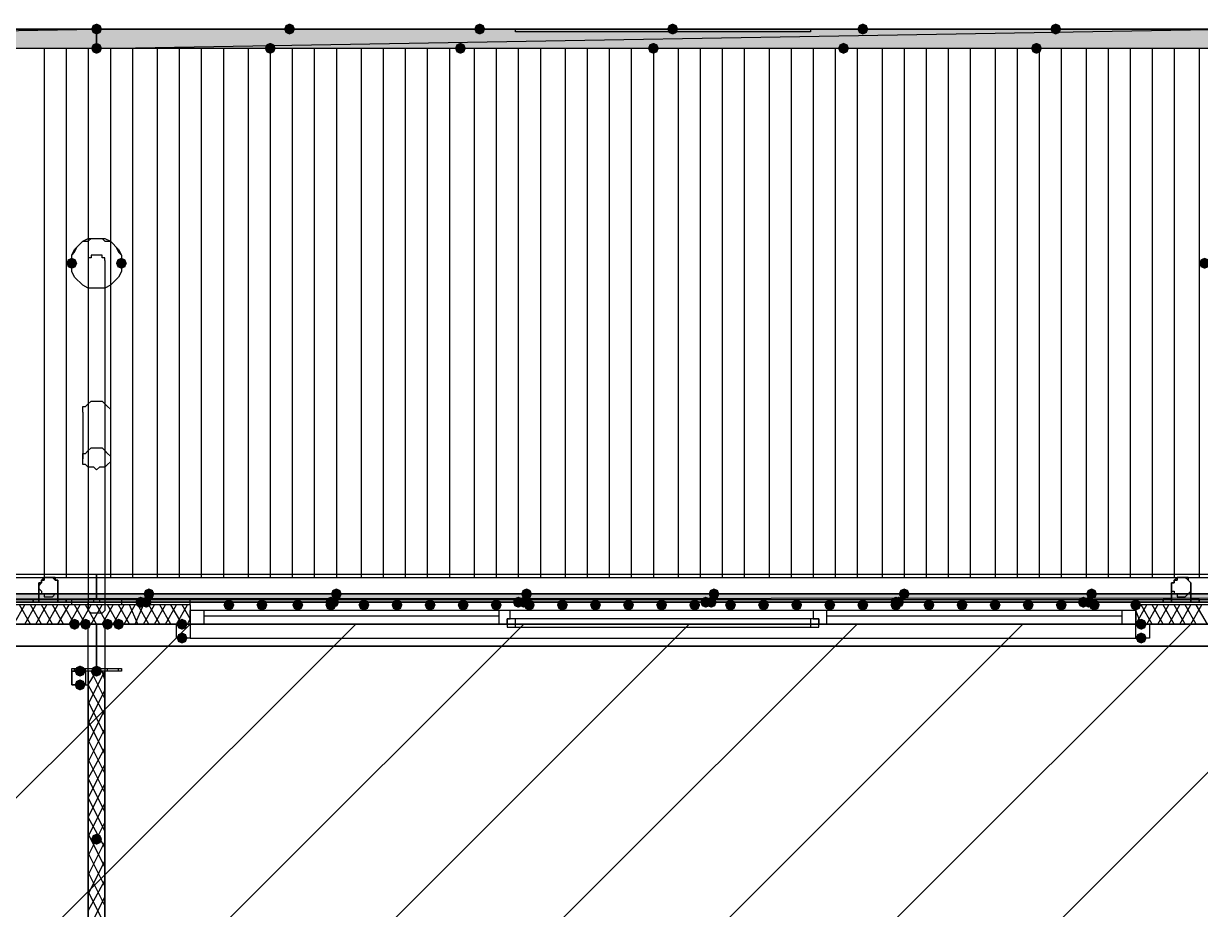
# Model space of a CAD drawing. Header units: millimetres. Extents: x 0 to 420, y 0 to 297.
# Drawn here: x 223.33 to 241.41, y 232.22 to 245.83 of the extents above; entities that cross this region are included whole.
import ezdxf

# ---------------------------------------------------------------- set-up
doc = ezdxf.new("R2010")
doc.units = ezdxf.units.MM
doc.layers.get('0').update_dxf_attribs({"linetype": 'CONTINUOUS'})

msp = doc.modelspace()

# ---------------------------------------------------------------- hatches: boundary and pattern name
at = {"true_color": 0x000007}
h = msp.add_hatch(color=0, dxfattribs=at)
h.paths.add_polyline_path([(224.451333, 245.448667), (207.052333, 245.448667), (224.451333, 245.745)], flags=0)
h.paths.add_polyline_path([(207.052333, 245.448667), (224.451333, 245.745), (207.052333, 245.745)], flags=0)
at = {"true_color": 0x0000fe}
for points in [[(224.536, 245.745), (224.511129, 245.685204), (224.451333, 245.660333), (224.391538, 245.685204), (224.366667, 245.745), (224.391537, 245.804796), (224.451333, 245.829667), (224.511129, 245.804796)], [(224.536, 245.745), (224.511129, 245.685204), (224.451333, 245.660333), (224.391538, 245.685204), (224.366667, 245.745), (224.391537, 245.804796), (224.451333, 245.829667), (224.511129, 245.804796)], [(227.499333, 245.745), (227.474463, 245.685204), (227.414667, 245.660333), (227.354871, 245.685204), (227.33, 245.745), (227.354871, 245.804796), (227.414667, 245.829667), (227.474462, 245.804796)], [(230.420333, 245.745), (230.395462, 245.685204), (230.335667, 245.660333), (230.275871, 245.685204), (230.251, 245.745), (230.275871, 245.804796), (230.335667, 245.829667), (230.395462, 245.804796)], [(233.383667, 245.745), (233.358796, 245.685204), (233.299, 245.660333), (233.239204, 245.685204), (233.214333, 245.745), (233.239204, 245.804796), (233.299, 245.829667), (233.358796, 245.804796)], [(236.304667, 245.745), (236.279796, 245.685204), (236.22, 245.660333), (236.160204, 245.685204), (236.135333, 245.745), (236.160204, 245.804796), (236.22, 245.829667), (236.279796, 245.804796)], [(239.268, 245.745), (239.243129, 245.685204), (239.183333, 245.660333), (239.123538, 245.685204), (239.098667, 245.745), (239.123537, 245.804796), (239.183333, 245.829667), (239.243129, 245.804796)], [(224.536, 245.448667), (224.511129, 245.388871), (224.451333, 245.364), (224.391538, 245.388871), (224.366667, 245.448667), (224.391537, 245.508462), (224.451333, 245.533333), (224.511129, 245.508463)], [(227.203, 245.448667), (227.178129, 245.388871), (227.118333, 245.364), (227.058538, 245.388871), (227.033667, 245.448667), (227.058537, 245.508462), (227.118333, 245.533333), (227.178129, 245.508463)], [(230.124, 245.448667), (230.099129, 245.388871), (230.039333, 245.364), (229.979537, 245.388871), (229.954667, 245.448667), (229.979537, 245.508462), (230.039333, 245.533333), (230.099129, 245.508463)], [(233.087333, 245.448667), (233.062462, 245.388871), (233.002667, 245.364), (232.942871, 245.388871), (232.918, 245.448667), (232.942871, 245.508462), (233.002667, 245.533333), (233.062462, 245.508463)], [(236.008333, 245.448667), (235.983462, 245.388871), (235.923667, 245.364), (235.863871, 245.388871), (235.839, 245.448667), (235.863871, 245.508462), (235.923667, 245.533333), (235.983462, 245.508463)], [(238.971667, 245.448667), (238.946796, 245.388871), (238.887, 245.364), (238.827204, 245.388871), (238.802333, 245.448667), (238.827204, 245.508462), (238.887, 245.533333), (238.946796, 245.508463)], [(225.213333, 236.939667), (225.188462, 236.879871), (225.128667, 236.855), (225.068871, 236.879871), (225.044, 236.939667), (225.068871, 236.999462), (225.128667, 237.024333), (225.188462, 236.999463)], [(225.298, 236.939667), (225.273129, 236.879871), (225.213333, 236.855), (225.153538, 236.879871), (225.128667, 236.939667), (225.153537, 236.999462), (225.213333, 237.024333), (225.273129, 236.999463)], [(225.298, 236.939667), (225.273129, 236.879871), (225.213333, 236.855), (225.153538, 236.879871), (225.128667, 236.939667), (225.153537, 236.999462), (225.213333, 237.024333), (225.273129, 236.999463)], [(225.340333, 237.066667), (225.315462, 237.006871), (225.255667, 236.982), (225.195871, 237.006871), (225.171, 237.066667), (225.195871, 237.126462), (225.255667, 237.151333), (225.315462, 237.126463)], [(228.134333, 236.939667), (228.109463, 236.879871), (228.049667, 236.855), (227.989871, 236.879871), (227.965, 236.939667), (227.989871, 236.999462), (228.049667, 237.024333), (228.109462, 236.999463)], [(228.176667, 236.939667), (228.151796, 236.879871), (228.092, 236.855), (228.032204, 236.879871), (228.007333, 236.939667), (228.032204, 236.999462), (228.092, 237.024333), (228.151796, 236.999463)], [(228.176667, 236.939667), (228.151796, 236.879871), (228.092, 236.855), (228.032204, 236.879871), (228.007333, 236.939667), (228.032204, 236.999462), (228.092, 237.024333), (228.151796, 236.999463)], [(228.219, 237.066667), (228.194129, 237.006871), (228.134333, 236.982), (228.074538, 237.006871), (228.049667, 237.066667), (228.074537, 237.126462), (228.134333, 237.151333), (228.194129, 237.126463)], [(231.013, 236.939667), (230.988129, 236.879871), (230.928333, 236.855), (230.868538, 236.879871), (230.843667, 236.939667), (230.868537, 236.999462), (230.928333, 237.024333), (230.988129, 236.999463)], [(231.097667, 236.939667), (231.072796, 236.879871), (231.013, 236.855), (230.953204, 236.879871), (230.928333, 236.939667), (230.953204, 236.999462), (231.013, 237.024333), (231.072796, 236.999463)], [(231.097667, 236.939667), (231.072796, 236.879871), (231.013, 236.855), (230.953204, 236.879871), (230.928333, 236.939667), (230.953204, 236.999462), (231.013, 237.024333), (231.072796, 236.999463)], [(231.14, 237.066667), (231.115129, 237.006871), (231.055333, 236.982), (230.995538, 237.006871), (230.970667, 237.066667), (230.995537, 237.126462), (231.055333, 237.151333), (231.115129, 237.126463)], [(233.891667, 236.939667), (233.866796, 236.879871), (233.807, 236.855), (233.747204, 236.879871), (233.722333, 236.939667), (233.747204, 236.999462), (233.807, 237.024333), (233.866796, 236.999463)], [(233.976333, 236.939667), (233.951462, 236.879871), (233.891667, 236.855), (233.831871, 236.879871), (233.807, 236.939667), (233.831871, 236.999462), (233.891667, 237.024333), (233.951462, 236.999463)], [(233.976333, 236.939667), (233.951462, 236.879871), (233.891667, 236.855), (233.831871, 236.879871), (233.807, 236.939667), (233.831871, 236.999462), (233.891667, 237.024333), (233.951462, 236.999463)], [(234.018667, 237.066667), (233.993796, 237.006871), (233.934, 236.982), (233.874204, 237.006871), (233.849333, 237.066667), (233.874204, 237.126462), (233.934, 237.151333), (233.993796, 237.126463)], [(236.812667, 236.939667), (236.787796, 236.879871), (236.728, 236.855), (236.668204, 236.879871), (236.643333, 236.939667), (236.668204, 236.999462), (236.728, 237.024333), (236.787796, 236.999463)], [(236.855, 236.939667), (236.830129, 236.879871), (236.770333, 236.855), (236.710538, 236.879871), (236.685667, 236.939667), (236.710537, 236.999462), (236.770333, 237.024333), (236.830129, 236.999463)], [(236.855, 236.939667), (236.830129, 236.879871), (236.770333, 236.855), (236.710538, 236.879871), (236.685667, 236.939667), (236.710537, 236.999462), (236.770333, 237.024333), (236.830129, 236.999463)], [(236.939667, 237.066667), (236.914796, 237.006871), (236.855, 236.982), (236.795204, 237.006871), (236.770333, 237.066667), (236.795204, 237.126462), (236.855, 237.151333), (236.914796, 237.126463)], [(239.691333, 236.939667), (239.666462, 236.879871), (239.606667, 236.855), (239.546871, 236.879871), (239.522, 236.939667), (239.546871, 236.999462), (239.606667, 237.024333), (239.666462, 236.999463)], [(239.776, 236.939667), (239.751129, 236.879871), (239.691333, 236.855), (239.631538, 236.879871), (239.606667, 236.939667), (239.631537, 236.999462), (239.691333, 237.024333), (239.751129, 236.999463)], [(239.776, 236.939667), (239.751129, 236.879871), (239.691333, 236.855), (239.631538, 236.879871), (239.606667, 236.939667), (239.631537, 236.999462), (239.691333, 237.024333), (239.751129, 236.999463)], [(239.818333, 237.066667), (239.793462, 237.006871), (239.733667, 236.982), (239.673871, 237.006871), (239.649, 237.066667), (239.673871, 237.126462), (239.733667, 237.151333), (239.793462, 237.126463)]]:
    msp.add_hatch(color=0, dxfattribs=at).paths.add_polyline_path(points, flags=0)
at = {"true_color": 0x000007}
h = msp.add_hatch(color=0, dxfattribs=at)
h.paths.add_polyline_path([(241.850333, 245.448667), (224.451333, 245.448667), (241.850333, 245.745)], flags=0)
h.paths.add_polyline_path([(224.451333, 245.448667), (241.850333, 245.745), (224.451333, 245.745)], flags=0)
for points in [[(224.155, 242.146667), (224.130129, 242.086871), (224.070333, 242.062), (224.010538, 242.086871), (223.985667, 242.146667), (224.010537, 242.206462), (224.070333, 242.231333), (224.130129, 242.206463)], [(224.917, 242.146667), (224.892129, 242.086871), (224.832333, 242.062), (224.772538, 242.086871), (224.747667, 242.146667), (224.772537, 242.206462), (224.832333, 242.231333), (224.892129, 242.206463)], [(241.554, 242.146667), (241.529129, 242.086871), (241.469333, 242.062), (241.409538, 242.086871), (241.384667, 242.146667), (241.409537, 242.206462), (241.469333, 242.231333), (241.529129, 242.206463)], [(226.568, 236.897333), (226.543129, 236.837537), (226.483333, 236.812667), (226.423538, 236.837537), (226.398667, 236.897333), (226.423537, 236.957129), (226.483333, 236.982), (226.543129, 236.957129)], [(227.076, 236.897333), (227.051129, 236.837537), (226.991333, 236.812667), (226.931538, 236.837537), (226.906667, 236.897333), (226.931537, 236.957129), (226.991333, 236.982), (227.051129, 236.957129)], [(227.626333, 236.897333), (227.601462, 236.837537), (227.541667, 236.812667), (227.481871, 236.837537), (227.457, 236.897333), (227.481871, 236.957129), (227.541667, 236.982), (227.601462, 236.957129)], [(228.134333, 236.897333), (228.109463, 236.837537), (228.049667, 236.812667), (227.989871, 236.837537), (227.965, 236.897333), (227.989871, 236.957129), (228.049667, 236.982), (228.109462, 236.957129)], [(228.642333, 236.897333), (228.617462, 236.837537), (228.557667, 236.812667), (228.497871, 236.837537), (228.473, 236.897333), (228.497871, 236.957129), (228.557667, 236.982), (228.617462, 236.957129)], [(229.150333, 236.897333), (229.125462, 236.837537), (229.065667, 236.812667), (229.005871, 236.837537), (228.981, 236.897333), (229.005871, 236.957129), (229.065667, 236.982), (229.125462, 236.957129)], [(229.658333, 236.897333), (229.633463, 236.837537), (229.573667, 236.812667), (229.513871, 236.837537), (229.489, 236.897333), (229.513871, 236.957129), (229.573667, 236.982), (229.633462, 236.957129)], [(230.166333, 236.897333), (230.141462, 236.837537), (230.081667, 236.812667), (230.021871, 236.837537), (229.997, 236.897333), (230.021871, 236.957129), (230.081667, 236.982), (230.141462, 236.957129)], [(230.674333, 236.897333), (230.649463, 236.837537), (230.589667, 236.812667), (230.529871, 236.837537), (230.505, 236.897333), (230.529871, 236.957129), (230.589667, 236.982), (230.649462, 236.957129)], [(231.182333, 236.897333), (231.157462, 236.837537), (231.097667, 236.812667), (231.037871, 236.837537), (231.013, 236.897333), (231.037871, 236.957129), (231.097667, 236.982), (231.157462, 236.957129)], [(231.690333, 236.897333), (231.665462, 236.837537), (231.605667, 236.812667), (231.545871, 236.837537), (231.521, 236.897333), (231.545871, 236.957129), (231.605667, 236.982), (231.665462, 236.957129)], [(232.198333, 236.897333), (232.173463, 236.837537), (232.113667, 236.812667), (232.053871, 236.837537), (232.029, 236.897333), (232.053871, 236.957129), (232.113667, 236.982), (232.173462, 236.957129)], [(232.706333, 236.897333), (232.681462, 236.837537), (232.621667, 236.812667), (232.561871, 236.837537), (232.537, 236.897333), (232.561871, 236.957129), (232.621667, 236.982), (232.681462, 236.957129)], [(233.214333, 236.897333), (233.189462, 236.837537), (233.129667, 236.812667), (233.069871, 236.837537), (233.045, 236.897333), (233.069871, 236.957129), (233.129667, 236.982), (233.189462, 236.957129)], [(233.722333, 236.897333), (233.697462, 236.837537), (233.637667, 236.812667), (233.577871, 236.837537), (233.553, 236.897333), (233.577871, 236.957129), (233.637667, 236.982), (233.697462, 236.957129)], [(234.272667, 236.897333), (234.247796, 236.837537), (234.188, 236.812667), (234.128204, 236.837537), (234.103333, 236.897333), (234.128204, 236.957129), (234.188, 236.982), (234.247796, 236.957129)], [(234.780667, 236.897333), (234.755796, 236.837537), (234.696, 236.812667), (234.636204, 236.837537), (234.611333, 236.897333), (234.636204, 236.957129), (234.696, 236.982), (234.755796, 236.957129)], [(235.288667, 236.897333), (235.263796, 236.837537), (235.204, 236.812667), (235.144204, 236.837537), (235.119333, 236.897333), (235.144204, 236.957129), (235.204, 236.982), (235.263796, 236.957129)], [(235.796667, 236.897333), (235.771796, 236.837537), (235.712, 236.812667), (235.652204, 236.837537), (235.627333, 236.897333), (235.652204, 236.957129), (235.712, 236.982), (235.771796, 236.957129)], [(236.304667, 236.897333), (236.279796, 236.837537), (236.22, 236.812667), (236.160204, 236.837537), (236.135333, 236.897333), (236.160204, 236.957129), (236.22, 236.982), (236.279796, 236.957129)], [(236.812667, 236.897333), (236.787796, 236.837537), (236.728, 236.812667), (236.668204, 236.837537), (236.643333, 236.897333), (236.668204, 236.957129), (236.728, 236.982), (236.787796, 236.957129)], [(237.320667, 236.897333), (237.295796, 236.837537), (237.236, 236.812667), (237.176204, 236.837537), (237.151333, 236.897333), (237.176204, 236.957129), (237.236, 236.982), (237.295796, 236.957129)], [(237.828667, 236.897333), (237.803796, 236.837537), (237.744, 236.812667), (237.684204, 236.837537), (237.659333, 236.897333), (237.684204, 236.957129), (237.744, 236.982), (237.803796, 236.957129)], [(238.336667, 236.897333), (238.311796, 236.837537), (238.252, 236.812667), (238.192204, 236.837537), (238.167333, 236.897333), (238.192204, 236.957129), (238.252, 236.982), (238.311796, 236.957129)], [(238.844667, 236.897333), (238.819796, 236.837537), (238.76, 236.812667), (238.700204, 236.837537), (238.675333, 236.897333), (238.700204, 236.957129), (238.76, 236.982), (238.819796, 236.957129)], [(239.352667, 236.897333), (239.327796, 236.837537), (239.268, 236.812667), (239.208204, 236.837537), (239.183333, 236.897333), (239.208204, 236.957129), (239.268, 236.982), (239.327796, 236.957129)], [(239.860667, 236.897333), (239.835796, 236.837537), (239.776, 236.812667), (239.716204, 236.837537), (239.691333, 236.897333), (239.716204, 236.957129), (239.776, 236.982), (239.835796, 236.957129)], [(240.495667, 236.897333), (240.470796, 236.837537), (240.411, 236.812667), (240.351204, 236.837537), (240.326333, 236.897333), (240.351204, 236.957129), (240.411, 236.982), (240.470796, 236.957129)], [(224.197333, 236.601), (224.172462, 236.541204), (224.112667, 236.516333), (224.052871, 236.541204), (224.028, 236.601), (224.052871, 236.660796), (224.112667, 236.685667), (224.172462, 236.660796)], [(224.366667, 236.601), (224.341796, 236.541204), (224.282, 236.516333), (224.222204, 236.541204), (224.197333, 236.601), (224.222204, 236.660796), (224.282, 236.685667), (224.341796, 236.660796)], [(224.705333, 236.601), (224.680462, 236.541204), (224.620667, 236.516333), (224.560871, 236.541204), (224.536, 236.601), (224.560871, 236.660796), (224.620667, 236.685667), (224.680462, 236.660796)], [(224.874667, 236.601), (224.849796, 236.541204), (224.79, 236.516333), (224.730204, 236.541204), (224.705333, 236.601), (224.730204, 236.660796), (224.79, 236.685667), (224.849796, 236.660796)], [(225.848333, 236.601), (225.823463, 236.541204), (225.763667, 236.516333), (225.703871, 236.541204), (225.679, 236.601), (225.703871, 236.660796), (225.763667, 236.685667), (225.823462, 236.660796)], [(240.580333, 236.601), (240.555462, 236.541204), (240.495667, 236.516333), (240.435871, 236.541204), (240.411, 236.601), (240.435871, 236.660796), (240.495667, 236.685667), (240.555462, 236.660796)], [(225.848333, 236.389333), (225.823463, 236.329537), (225.763667, 236.304667), (225.703871, 236.329537), (225.679, 236.389333), (225.703871, 236.449129), (225.763667, 236.474), (225.823462, 236.449129)], [(240.580333, 236.389333), (240.555462, 236.329537), (240.495667, 236.304667), (240.435871, 236.329537), (240.411, 236.389333), (240.435871, 236.449129), (240.495667, 236.474), (240.555462, 236.449129)], [(224.282, 235.881333), (224.257129, 235.821537), (224.197333, 235.796667), (224.137538, 235.821537), (224.112667, 235.881333), (224.137537, 235.941129), (224.197333, 235.966), (224.257129, 235.941129)], [(224.536, 235.881333), (224.511129, 235.821537), (224.451333, 235.796667), (224.391538, 235.821537), (224.366667, 235.881333), (224.391537, 235.941129), (224.451333, 235.966), (224.511129, 235.941129)], [(224.282, 235.669667), (224.257129, 235.609871), (224.197333, 235.585), (224.137538, 235.609871), (224.112667, 235.669667), (224.137537, 235.729462), (224.197333, 235.754333), (224.257129, 235.729463)], [(224.536, 233.299), (224.511129, 233.239204), (224.451333, 233.214333), (224.391538, 233.239204), (224.366667, 233.299), (224.391537, 233.358796), (224.451333, 233.383667), (224.511129, 233.358796)]]:
    msp.add_hatch(color=0, dxfattribs=at).paths.add_polyline_path(points, flags=0)
h = msp.add_hatch(color=0, dxfattribs=at)
h.paths.add_polyline_path([(119.507, 237.066667), (381.550333, 237.066667), (119.507, 236.939667)], flags=0)
h.paths.add_polyline_path([(381.550333, 237.066667), (119.507, 236.939667), (381.550333, 236.939667)], flags=0)

# ---------------------------------------------------------------- linework, layer by layer
at = {"color": 0, "true_color": 0x000007}
for points in [[(259.207, 245.745), (259.207, 245.448667), (241.850333, 245.448667), (241.850333, 245.745), (241.850333, 245.448667), (224.451333, 245.448667), (224.451333, 245.745), (224.451333, 245.448667), (207.052333, 245.448667), (207.052333, 245.745), (207.052333, 245.448667), (189.653333, 245.448667), (189.653333, 245.745), (172.296667, 245.745), (172.296667, 245.448667), (189.653333, 245.448667), (189.653333, 245.745), (207.052333, 245.745), (224.451333, 245.745), (241.850333, 245.745)], [(224.451333, 245.448667), (207.052333, 245.448667), (224.451333, 245.745)], [(207.052333, 245.448667), (224.451333, 245.745), (207.052333, 245.745)], [(241.850333, 245.448667), (224.451333, 245.448667), (241.850333, 245.745)], [(224.451333, 245.448667), (241.850333, 245.745), (224.451333, 245.745)], [(235.415667, 245.745), (235.415667, 245.702667), (230.886, 245.702667), (230.886, 245.745)], [(381.550333, 244.898333), (381.550333, 245.448667), (119.507, 245.448667), (119.507, 244.898333), (119.507, 237.871), (119.507, 237.320667), (381.550333, 237.320667), (381.550333, 237.871)], [(224.536, 241.765667), (224.451333, 241.765667), (224.366667, 241.765667), (224.324333, 241.765667), (224.239667, 241.808), (224.197333, 241.850333), (224.155, 241.892667), (224.112667, 241.935), (224.070333, 242.019667), (224.070333, 242.062), (224.070333, 242.146667), (224.070333, 242.189), (224.070333, 242.273667), (224.112667, 242.316), (224.155, 242.400667), (224.197333, 242.443), (224.239667, 242.485333), (224.324333, 242.485333), (224.366667, 242.527667), (224.451333, 242.527667), (224.536, 242.527667), (224.578333, 242.485333), (224.663, 242.485333), (224.705333, 242.443), (224.747667, 242.400667), (224.79, 242.316), (224.832333, 242.273667), (224.832333, 242.189), (224.832333, 242.146667), (224.832333, 242.062), (224.832333, 242.019667), (224.79, 241.935), (224.747667, 241.892667), (224.705333, 241.850333), (224.663, 241.808), (224.578333, 241.765667)], [(224.493667, 239.014), (224.451333, 238.971667), (224.409, 239.014), (224.366667, 239.014), (224.324333, 239.014), (224.282, 239.056333), (224.239667, 239.056333), (224.239667, 239.098667), (224.239667, 239.141), (224.239667, 239.183333), (224.239667, 239.225667), (224.282, 239.225667), (224.324333, 239.268), (224.366667, 239.310333), (224.409, 239.310333), (224.451333, 239.310333), (224.493667, 239.310333), (224.536, 239.310333), (224.578333, 239.268), (224.620667, 239.225667), (224.663, 239.183333), (224.663, 239.141), (224.663, 239.098667), (224.620667, 239.056333), (224.578333, 239.014), (224.536, 239.014)], [(207.052333, 236.982), (224.451333, 236.982), (224.451333, 237.363), (207.052333, 237.363)], [(224.451333, 236.982), (241.850333, 236.982), (241.850333, 237.363), (224.451333, 237.363)], [(223.985667, 236.939667), (223.985667, 236.982), (223.858667, 236.982), (223.858667, 237.193667), (223.858667, 237.236), (223.858667, 237.278333), (223.816333, 237.278333), (223.816333, 237.320667), (223.774, 237.320667), (223.731667, 237.320667), (223.689333, 237.320667), (223.647, 237.320667), (223.604667, 237.278333), (223.604667, 237.236), (223.562333, 237.236), (223.562333, 237.193667), (223.562333, 236.982), (223.477667, 236.982), (223.477667, 236.939667), (223.562333, 236.939667), (223.562333, 237.193667), (223.604667, 237.236), (223.604667, 237.278333), (223.647, 237.278333), (223.647, 237.320667), (223.689333, 237.320667), (223.731667, 237.320667), (223.774, 237.320667), (223.816333, 237.278333), (223.858667, 237.278333), (223.858667, 237.236), (223.858667, 237.193667), (223.858667, 236.939667), (223.985667, 236.939667), (223.985667, 236.982), (223.858667, 236.982), (223.858667, 237.193667), (223.858667, 237.236), (223.858667, 237.278333), (223.816333, 237.278333), (223.816333, 237.320667), (223.774, 237.320667), (223.731667, 237.320667), (223.689333, 237.320667), (223.647, 237.320667), (223.604667, 237.278333), (223.604667, 237.236), (223.562333, 237.236), (223.562333, 237.193667), (223.562333, 236.982), (223.477667, 236.982), (223.477667, 236.939667), (223.562333, 236.939667), (223.562333, 237.193667), (223.604667, 237.236), (223.604667, 237.278333), (223.647, 237.278333), (223.647, 237.320667), (223.689333, 237.320667), (223.731667, 237.320667), (223.774, 237.320667), (223.816333, 237.278333), (223.858667, 237.278333), (223.858667, 237.236), (223.858667, 237.193667), (223.858667, 236.939667), (223.985667, 236.939667), (223.858667, 236.939667), (223.858667, 237.193667), (223.858667, 237.236), (223.858667, 237.278333), (223.816333, 237.278333), (223.774, 237.320667), (223.731667, 237.320667), (223.689333, 237.320667), (223.647, 237.320667), (223.647, 237.278333), (223.604667, 237.278333), (223.604667, 237.236), (223.562333, 237.193667), (223.562333, 236.939667), (223.477667, 236.939667), (223.477667, 236.982), (223.562333, 236.982), (223.562333, 237.193667), (223.562333, 237.236), (223.604667, 237.236), (223.604667, 237.278333), (223.647, 237.320667), (223.689333, 237.320667), (223.731667, 237.320667), (223.774, 237.320667), (223.816333, 237.320667), (223.816333, 237.278333), (223.858667, 237.278333), (223.858667, 237.236), (223.858667, 237.193667), (223.858667, 236.982), (223.985667, 236.982)], [(223.562333, 237.193667), (223.562333, 237.151333), (223.604667, 237.109), (223.604667, 237.066667), (223.647, 237.066667), (223.647, 237.024333), (223.689333, 237.024333), (223.731667, 237.024333), (223.774, 237.024333), (223.816333, 237.066667), (223.858667, 237.066667), (223.858667, 237.109), (223.858667, 237.151333), (223.858667, 237.193667), (223.858667, 237.236), (223.858667, 237.278333), (223.816333, 237.278333), (223.774, 237.320667), (223.731667, 237.320667), (223.689333, 237.320667), (223.647, 237.320667), (223.647, 237.278333), (223.604667, 237.278333), (223.604667, 237.236)], [(223.858667, 237.193667), (223.858667, 237.236), (223.858667, 237.278333), (223.816333, 237.278333), (223.774, 237.320667), (223.731667, 237.320667), (223.689333, 237.320667), (223.647, 237.320667), (223.647, 237.278333), (223.604667, 237.278333), (223.604667, 237.236), (223.562333, 237.193667), (223.562333, 237.151333), (223.604667, 237.109), (223.604667, 237.066667), (223.647, 237.066667), (223.647, 237.024333), (223.689333, 237.024333), (223.731667, 237.024333), (223.774, 237.024333), (223.816333, 237.066667), (223.858667, 237.066667), (223.858667, 237.109), (223.858667, 237.151333)], [(241.384667, 236.939667), (241.384667, 236.982), (241.257667, 236.982), (241.257667, 237.193667), (241.257667, 237.236), (241.215333, 237.278333), (241.215333, 237.320667), (241.173, 237.320667), (241.130667, 237.320667), (241.088333, 237.320667), (241.046, 237.320667), (241.003667, 237.278333), (241.003667, 237.236), (240.961333, 237.236), (240.961333, 237.193667), (240.961333, 236.982), (240.834333, 236.982), (240.834333, 236.939667), (240.961333, 236.939667), (240.961333, 237.193667), (240.961333, 237.236), (241.003667, 237.236), (241.003667, 237.278333), (241.046, 237.278333), (241.046, 237.320667), (241.088333, 237.320667), (241.130667, 237.320667), (241.173, 237.320667), (241.215333, 237.278333), (241.257667, 237.236), (241.257667, 237.193667), (241.257667, 236.939667), (241.384667, 236.939667), (241.384667, 236.982), (241.257667, 236.982), (241.257667, 237.193667), (241.257667, 237.236), (241.215333, 237.278333), (241.215333, 237.320667), (241.173, 237.320667), (241.130667, 237.320667), (241.088333, 237.320667), (241.046, 237.320667), (241.003667, 237.278333), (241.003667, 237.236), (240.961333, 237.236), (240.961333, 237.193667), (240.961333, 236.982), (240.834333, 236.982), (240.834333, 236.939667), (240.961333, 236.939667), (240.961333, 237.193667), (240.961333, 237.236), (241.003667, 237.236), (241.003667, 237.278333), (241.046, 237.278333), (241.046, 237.320667), (241.088333, 237.320667), (241.130667, 237.320667), (241.173, 237.320667), (241.215333, 237.278333), (241.257667, 237.236), (241.257667, 237.193667), (241.257667, 236.939667), (241.384667, 236.939667), (241.257667, 236.939667), (241.257667, 237.193667), (241.257667, 237.236), (241.215333, 237.278333), (241.173, 237.320667), (241.130667, 237.320667), (241.088333, 237.320667), (241.046, 237.320667), (241.046, 237.278333), (241.003667, 237.278333), (241.003667, 237.236), (240.961333, 237.236), (240.961333, 237.193667), (240.961333, 236.939667), (240.834333, 236.939667), (240.834333, 236.982), (240.961333, 236.982), (240.961333, 237.193667), (240.961333, 237.236), (241.003667, 237.236), (241.003667, 237.278333), (241.046, 237.320667), (241.088333, 237.320667), (241.130667, 237.320667), (241.173, 237.320667), (241.215333, 237.320667), (241.215333, 237.278333), (241.257667, 237.236), (241.257667, 237.193667), (241.257667, 236.982), (241.384667, 236.982)], [(240.961333, 237.193667), (240.961333, 237.151333), (240.961333, 237.109), (241.003667, 237.109), (241.003667, 237.066667), (241.046, 237.066667), (241.046, 237.024333), (241.088333, 237.024333), (241.130667, 237.024333), (241.173, 237.024333), (241.215333, 237.066667), (241.257667, 237.109), (241.257667, 237.151333), (241.257667, 237.193667), (241.257667, 237.236), (241.215333, 237.278333), (241.173, 237.320667), (241.130667, 237.320667), (241.088333, 237.320667), (241.046, 237.320667), (241.046, 237.278333), (241.003667, 237.278333), (241.003667, 237.236), (240.961333, 237.236)], [(241.257667, 237.193667), (241.257667, 237.236), (241.215333, 237.278333), (241.173, 237.320667), (241.130667, 237.320667), (241.088333, 237.320667), (241.046, 237.320667), (241.046, 237.278333), (241.003667, 237.278333), (241.003667, 237.236), (240.961333, 237.236), (240.961333, 237.193667), (240.961333, 237.151333), (240.961333, 237.109), (241.003667, 237.109), (241.003667, 237.066667), (241.046, 237.066667), (241.046, 237.024333), (241.088333, 237.024333), (241.130667, 237.024333), (241.173, 237.024333), (241.215333, 237.066667), (241.257667, 237.109), (241.257667, 237.151333)], [(119.507, 237.066667), (381.550333, 237.066667), (119.507, 236.939667)], [(381.550333, 237.066667), (119.507, 236.939667), (381.550333, 236.939667)], [(119.507, 237.066667), (119.507, 236.939667), (381.550333, 236.939667), (381.550333, 237.066667)], [(224.493667, 236.770333), (224.451333, 236.770333), (224.409, 236.770333), (224.366667, 236.770333), (224.324333, 236.812667), (224.324333, 236.855), (224.324333, 236.897333), (224.324333, 236.939667), (224.366667, 236.939667), (224.409, 236.939667), (224.409, 236.982), (224.451333, 236.982), (224.493667, 236.982), (224.493667, 236.939667), (224.536, 236.939667), (224.578333, 236.939667), (224.578333, 236.897333), (224.578333, 236.855), (224.578333, 236.812667), (224.536, 236.770333)], [(225.890667, 236.601), (225.890667, 236.812667)], [(240.411, 236.601), (240.411, 236.812667)], [(230.759, 236.558667), (230.886, 236.558667), (230.886, 236.685667), (230.759, 236.685667)], [(235.542667, 236.685667), (235.415667, 236.685667), (235.415667, 236.558667), (235.542667, 236.558667)], [(392.938, 236.601), (258.868333, 236.601), (258.868333, 205.613), (242.189, 205.613), (242.189, 236.601), (108.161667, 236.601), (108.161667, 119.972667), (242.189, 119.972667), (242.189, 150.960667), (258.868333, 150.960667), (258.868333, 119.972667), (392.938, 119.972667)], [(224.832333, 235.881333), (224.070333, 235.881333), (224.070333, 235.923667), (224.451333, 235.923667), (224.451333, 236.601), (224.070333, 236.601), (224.832333, 236.601), (224.451333, 236.601), (224.451333, 235.923667), (224.832333, 235.923667)], [(225.679, 236.601), (225.890667, 236.601), (225.890667, 236.389333), (225.679, 236.389333), (225.679, 236.601), (225.890667, 236.601), (225.890667, 236.389333), (225.679, 236.389333)], [(240.411, 236.601), (240.622667, 236.601), (240.622667, 236.389333), (240.411, 236.389333), (240.411, 236.601), (240.622667, 236.601), (240.622667, 236.389333), (240.411, 236.389333)], [(242.189, 236.262333), (242.189, 205.613), (258.868333, 205.613), (258.868333, 236.262333), (392.557, 236.262333), (392.557, 120.311333), (258.868333, 120.311333), (258.868333, 150.960667), (242.189, 150.960667), (242.189, 120.311333), (108.500333, 120.311333), (108.500333, 236.262333)], [(224.324333, 235.881333), (224.070333, 235.881333), (224.070333, 235.669667), (224.324333, 235.669667)], [(224.282, 235.881333), (224.282, 235.669667), (224.070333, 235.669667), (224.070333, 235.881333)], [(224.578333, 219.244333), (224.578333, 235.881333), (224.324333, 235.881333), (224.324333, 219.244333)]]:
    msp.add_lwpolyline(points, close=True, dxfattribs=at)
for points in [[(224.451333, 245.745), (207.052333, 245.745)], [(241.850333, 245.745), (224.451333, 245.745)], [(230.886, 245.702667), (230.886, 245.745), (235.415667, 245.745)], [(224.070333, 242.146667), (224.070333, 242.231333), (224.070333, 242.273667), (224.112667, 242.358333), (224.155, 242.400667), (224.197333, 242.443), (224.239667, 242.485333), (224.324333, 242.527667), (224.366667, 242.527667), (224.451333, 242.527667), (224.536, 242.527667), (224.578333, 242.527667), (224.663, 242.485333), (224.705333, 242.443), (224.747667, 242.400667), (224.79, 242.358333), (224.832333, 242.273667), (224.832333, 242.231333), (224.832333, 242.146667)], [(224.578333, 242.189), (224.578333, 242.231333), (224.536, 242.231333), (224.536, 242.273667), (224.493667, 242.273667), (224.451333, 242.273667), (224.409, 242.273667), (224.366667, 242.273667), (224.366667, 242.231333), (224.324333, 242.231333), (224.324333, 242.189)], [(224.324333, 242.189), (224.324333, 236.855)], [(224.578333, 242.189), (224.578333, 236.855)], [(224.239667, 239.860667), (224.239667, 239.903), (224.239667, 239.945333), (224.282, 239.945333), (224.324333, 239.987667), (224.366667, 240.03), (224.409, 240.03), (224.451333, 240.03), (224.493667, 240.03), (224.536, 240.03), (224.578333, 239.987667), (224.620667, 239.945333), (224.663, 239.903), (224.663, 239.860667)], [(224.239667, 239.860667), (224.239667, 239.141)], [(224.663, 239.860667), (224.663, 239.141)], [(224.832333, 236.982), (224.79, 236.982), (224.747667, 236.982), (224.705333, 236.982), (224.663, 236.982), (224.578333, 236.982), (224.536, 236.982), (224.451333, 236.982), (224.366667, 236.982), (224.324333, 236.982), (224.239667, 236.982), (224.197333, 236.982), (224.155, 236.982), (224.112667, 236.982), (224.070333, 236.982)], [(224.832333, 236.982), (224.832333, 236.897333), (224.79, 236.897333), (224.747667, 236.897333), (224.705333, 236.897333), (224.663, 236.897333), (224.578333, 236.897333), (224.536, 236.897333), (224.451333, 236.897333), (224.366667, 236.897333), (224.324333, 236.897333), (224.239667, 236.897333), (224.197333, 236.897333), (224.155, 236.897333), (224.112667, 236.897333), (224.070333, 236.897333), (224.070333, 236.982)], [(225.890667, 236.897333), (225.890667, 236.982), (240.411, 236.982), (240.411, 236.897333)], [(119.507, 236.939667), (381.550333, 236.939667), (119.507, 236.939667), (381.550333, 236.939667)], [(119.507, 236.939667), (381.550333, 236.939667)], [(119.507, 236.939667), (381.550333, 236.939667)], [(225.890667, 236.897333), (223.012, 236.897333)], [(223.181333, 236.601), (223.350667, 236.897333)], [(223.435333, 236.601), (223.266, 236.897333)], [(223.350667, 236.601), (223.52, 236.897333)], [(223.604667, 236.601), (223.435333, 236.897333)], [(223.52, 236.601), (223.689333, 236.897333)], [(223.774, 236.601), (223.604667, 236.897333)], [(223.689333, 236.601), (223.858667, 236.897333)], [(223.943333, 236.601), (223.774, 236.897333)], [(223.858667, 236.601), (224.028, 236.897333)], [(224.112667, 236.601), (223.943333, 236.897333)], [(224.028, 236.601), (224.197333, 236.897333)], [(224.282, 236.601), (224.112667, 236.897333)], [(224.197333, 236.601), (224.366667, 236.897333)], [(224.451333, 236.601), (224.282, 236.897333)], [(224.366667, 236.601), (224.536, 236.897333)], [(224.620667, 236.601), (224.451333, 236.897333)], [(224.536, 236.601), (224.705333, 236.897333)], [(224.79, 236.601), (224.620667, 236.897333)], [(224.705333, 236.601), (224.874667, 236.897333)], [(224.959333, 236.601), (224.79, 236.897333)], [(224.874667, 236.601), (225.044, 236.897333)], [(225.086333, 236.601), (224.959333, 236.897333)], [(225.044, 236.601), (225.171, 236.897333)], [(225.255667, 236.601), (225.086333, 236.897333)], [(225.171, 236.601), (225.340333, 236.897333)], [(225.425, 236.601), (225.255667, 236.897333)], [(225.340333, 236.601), (225.509667, 236.897333)], [(225.594333, 236.601), (225.425, 236.897333)], [(225.509667, 236.601), (225.679, 236.897333)], [(225.763667, 236.601), (225.594333, 236.897333)], [(225.679, 236.601), (225.848333, 236.897333)], [(225.890667, 236.685667), (225.763667, 236.897333)], [(225.890667, 236.897333), (225.890667, 236.812667), (225.890667, 236.601)], [(225.890667, 236.897333), (225.890667, 236.812667)], [(225.890667, 236.601), (226.102333, 236.601), (226.102333, 236.812667), (225.890667, 236.812667)], [(230.632, 236.812667), (226.102333, 236.812667)], [(230.716667, 236.812667), (230.632, 236.812667), (230.632, 236.601), (230.716667, 236.601)], [(230.716667, 236.601), (230.759, 236.601), (230.759, 236.685667), (230.801333, 236.685667), (230.801333, 236.812667), (230.716667, 236.812667)], [(235.458, 236.812667), (230.801333, 236.812667)], [(235.585, 236.812667), (235.458, 236.812667), (235.458, 236.685667), (235.542667, 236.685667), (235.542667, 236.601), (235.585, 236.601)], [(235.585, 236.601), (235.669667, 236.601), (235.669667, 236.812667), (235.585, 236.812667)], [(240.199333, 236.812667), (235.669667, 236.812667)], [(240.411, 236.812667), (240.199333, 236.812667), (240.199333, 236.601), (240.411, 236.601)], [(240.411, 236.855), (240.411, 236.897333)], [(240.411, 236.601), (240.580333, 236.897333)], [(240.411, 236.897333), (240.411, 236.812667), (240.411, 236.601)], [(240.411, 236.897333), (240.411, 236.812667)], [(243.289667, 236.897333), (240.411, 236.897333)], [(240.495667, 236.601), (240.411, 236.812667)], [(240.665, 236.601), (240.495667, 236.897333)], [(240.580333, 236.601), (240.749667, 236.897333)], [(240.834333, 236.601), (240.665, 236.897333)], [(240.749667, 236.601), (240.919, 236.897333)], [(241.003667, 236.601), (240.834333, 236.897333)], [(240.919, 236.601), (241.088333, 236.897333)], [(241.173, 236.601), (241.003667, 236.897333)], [(241.088333, 236.601), (241.257667, 236.897333)], [(241.342333, 236.601), (241.173, 236.897333)], [(241.257667, 236.601), (241.427, 236.897333)], [(241.511667, 236.601), (241.342333, 236.897333)], [(225.848333, 236.601), (225.890667, 236.685667)], [(226.102333, 236.728), (230.632, 236.728)], [(235.415667, 236.685667), (230.886, 236.685667)], [(235.669667, 236.728), (240.199333, 236.728)], [(223.012, 236.601), (225.890667, 236.601)], [(224.451333, 235.881333), (224.451333, 236.601)], [(233.129667, 236.601), (225.890667, 236.601), (225.890667, 236.516333)], [(233.129667, 236.601), (225.890667, 236.601), (225.890667, 236.516333)], [(225.890667, 236.601), (240.411, 236.601)], [(225.890667, 236.516333), (225.890667, 236.389333), (233.129667, 236.389333)], [(225.890667, 236.516333), (225.890667, 236.389333), (233.129667, 236.389333)], [(226.102333, 236.601), (230.632, 236.601)], [(230.886, 236.601), (235.415667, 236.601)], [(230.886, 236.558667), (235.415667, 236.558667)], [(230.886, 236.558667), (235.415667, 236.558667)], [(240.411, 236.516333), (240.411, 236.601), (233.129667, 236.601)], [(240.411, 236.516333), (240.411, 236.601), (233.129667, 236.601)], [(233.129667, 236.389333), (240.411, 236.389333), (240.411, 236.516333)], [(233.129667, 236.389333), (240.411, 236.389333), (240.411, 236.516333)], [(235.669667, 236.601), (240.199333, 236.601)], [(240.411, 236.601), (242.189, 236.601)], [(224.112667, 235.881333), (224.112667, 235.923667)], [(224.282, 235.881333), (224.282, 235.923667)], [(224.620667, 235.881333), (224.620667, 235.923667)], [(224.79, 235.881333), (224.79, 235.923667)], [(224.324333, 235.669667), (224.451333, 235.881333)], [(224.324333, 235.373333), (224.578333, 235.881333)], [(224.578333, 235.458), (224.366667, 235.881333)], [(224.578333, 235.754333), (224.536, 235.881333)], [(224.578333, 235.204), (224.324333, 235.669667)], [(224.324333, 235.077), (224.578333, 235.585)], [(224.578333, 234.907667), (224.324333, 235.415667)], [(224.324333, 234.780667), (224.578333, 235.288667)], [(224.578333, 234.611333), (224.324333, 235.119333)], [(224.324333, 234.484333), (224.578333, 234.992333)], [(224.578333, 234.315), (224.324333, 234.823)], [(224.324333, 234.230333), (224.578333, 234.696)], [(224.578333, 234.018667), (224.324333, 234.526667)], [(224.324333, 233.934), (224.578333, 234.442)], [(224.578333, 233.722333), (224.324333, 234.230333)], [(224.324333, 233.637667), (224.578333, 234.145667)], [(224.578333, 233.426), (224.324333, 233.934)], [(224.324333, 233.341333), (224.578333, 233.849333)], [(224.578333, 233.172), (224.324333, 233.637667)], [(224.324333, 233.045), (224.578333, 233.553)], [(224.578333, 232.875667), (224.324333, 233.383667)], [(224.324333, 232.748667), (224.578333, 233.256667)], [(224.578333, 232.579333), (224.324333, 233.087333)], [(224.324333, 232.452333), (224.578333, 232.960333)], [(224.578333, 232.283), (224.324333, 232.791)], [(224.324333, 232.198333), (224.578333, 232.664)], [(224.578333, 231.986667), (224.324333, 232.494667)], [(224.324333, 231.902), (224.578333, 232.41)]]:
    msp.add_lwpolyline(points, dxfattribs=at)
at = {"color": 0, "true_color": 0x0000fd}
for points in [[(223.647, 245.448667), (223.647, 237.320667)], [(223.985667, 245.448667), (223.985667, 237.320667)], [(224.324333, 245.448667), (224.324333, 237.320667)], [(224.663, 245.448667), (224.663, 237.320667)], [(225.001667, 245.448667), (225.001667, 237.320667)], [(225.382667, 245.448667), (225.382667, 237.320667)], [(225.721333, 245.448667), (225.721333, 237.320667)], [(226.06, 245.448667), (226.06, 237.320667)], [(226.398667, 245.448667), (226.398667, 237.320667)], [(226.779667, 245.448667), (226.779667, 237.320667)], [(227.118333, 245.448667), (227.118333, 237.320667)], [(227.457, 245.448667), (227.457, 237.320667)], [(227.795667, 245.448667), (227.795667, 237.320667)], [(228.134333, 245.448667), (228.134333, 237.320667)], [(228.515333, 245.448667), (228.515333, 237.320667)], [(228.854, 245.448667), (228.854, 237.320667)], [(229.192667, 245.448667), (229.192667, 237.320667)], [(229.531333, 245.448667), (229.531333, 237.320667)], [(229.87, 245.448667), (229.87, 237.320667)], [(230.251, 245.448667), (230.251, 237.320667)], [(230.589667, 245.448667), (230.589667, 237.320667)], [(230.928333, 245.448667), (230.928333, 237.320667)], [(231.267, 245.448667), (231.267, 237.320667)], [(231.648, 245.448667), (231.648, 237.320667)], [(231.986667, 245.448667), (231.986667, 237.320667)], [(232.325333, 245.448667), (232.325333, 237.320667)], [(232.664, 245.448667), (232.664, 237.320667)], [(233.002667, 245.448667), (233.002667, 237.320667)], [(233.383667, 245.448667), (233.383667, 237.320667)], [(233.722333, 245.448667), (233.722333, 237.320667)], [(234.061, 245.448667), (234.061, 237.320667)], [(234.399667, 245.448667), (234.399667, 237.320667)], [(234.780667, 245.448667), (234.780667, 237.320667)], [(235.119333, 245.448667), (235.119333, 237.320667)], [(235.458, 245.448667), (235.458, 237.320667)], [(235.796667, 245.448667), (235.796667, 237.320667)], [(236.135333, 245.448667), (236.135333, 237.320667)], [(236.516333, 245.448667), (236.516333, 237.320667)], [(236.855, 245.448667), (236.855, 237.320667)], [(237.193667, 245.448667), (237.193667, 237.320667)], [(237.532333, 245.448667), (237.532333, 237.320667)], [(237.871, 245.448667), (237.871, 237.320667)], [(238.252, 245.448667), (238.252, 237.320667)], [(238.590667, 245.448667), (238.590667, 237.320667)], [(238.929333, 245.448667), (238.929333, 237.320667)], [(239.268, 245.448667), (239.268, 237.320667)], [(239.649, 245.448667), (239.649, 237.320667)], [(239.987667, 245.448667), (239.987667, 237.320667)], [(240.326333, 245.448667), (240.326333, 237.320667)], [(240.665, 245.448667), (240.665, 237.320667)], [(241.003667, 245.448667), (241.003667, 237.320667)], [(241.384667, 245.448667), (241.384667, 237.320667)]]:
    msp.add_lwpolyline(points, dxfattribs=at)
at = {"color": 0, "true_color": 0x000002}
for points in [[(191.389001, 202.141666), (225.890667, 236.600999)], [(193.929001, 202.141666), (228.430667, 236.600999)], [(196.511334, 202.141666), (231.013001, 236.600999)], [(199.093668, 202.141666), (233.553001, 236.600999)], [(201.633668, 202.141666), (236.135334, 236.600999)], [(204.216001, 202.141666), (238.675334, 236.600999)], [(206.756001, 202.141666), (241.257667, 236.600999)], [(209.338334, 202.141666), (242.189001, 234.992332)]]:
    msp.add_lwpolyline(points, dxfattribs=at)
at = {"color": 0, "true_color": 0x00002b}
msp.add_lwpolyline([(207.221667, 202.141667), (224.324333, 202.141667), (224.324333, 236.601), (207.221667, 236.601)], close=True, dxfattribs=at)
at = {"color": 0, "true_color": 0x0000ab}
msp.add_lwpolyline([(224.578333, 218.482333), (242.189, 218.482333), (242.189, 236.601), (224.578333, 236.601)], close=True, dxfattribs=at)
at = {"color": 0, "true_color": 0x0000fe}
msp.add_lwpolyline([(242.189, 236.262333), (108.500333, 236.262333), (108.500333, 120.311333), (242.189, 120.311333), (242.189, 150.960667), (258.868333, 150.960667), (258.868333, 120.311333), (392.557, 120.311333), (392.557, 236.262333), (258.868333, 236.262333), (258.868333, 205.613), (242.189, 205.613)], close=True, dxfattribs=at)

doc.saveas('drawing.dxf')
